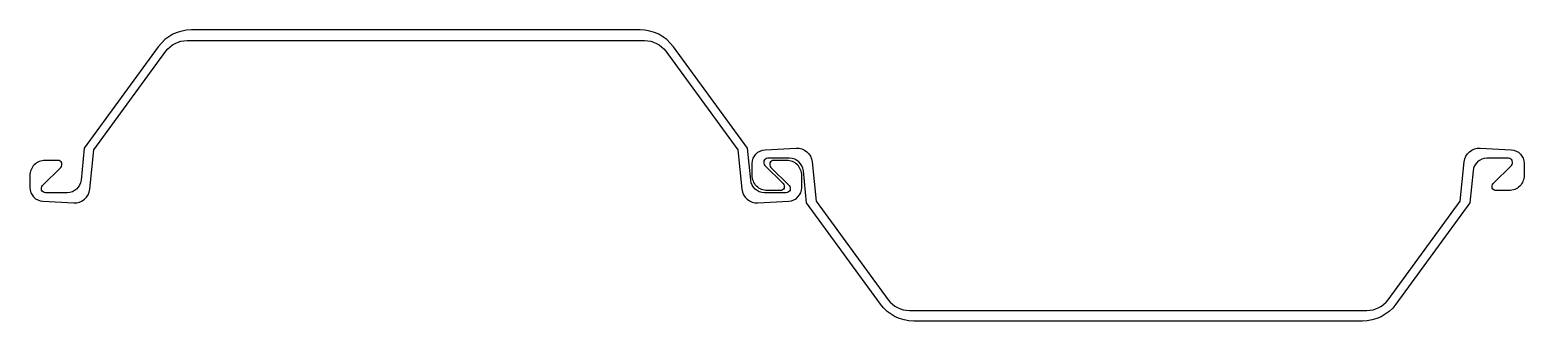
# Model space of a CAD drawing. Extents: x -0.7 to 42, y -4.2 to 4.2.
import ezdxf

# ---------------------------------------------------------------- set-up
doc = ezdxf.new("R2010")
doc.units = 0
doc.header["$MEASUREMENT"] = 0
doc.layers.get('0').update_dxf_attribs({"linetype": 'CONTINUOUS'})

msp = doc.modelspace()

# ---------------------------------------------------------------- linework, layer by layer
at = {"color": 0, "linetype": 'ByBlock'}
for points in [[(10.335, 3.866), (16.881, 3.866, -0.239149), (17.485, 3.56), (19.553, 0.735), (19.666, -0.395, 0.400421), (20.119, -0.785), (21.005, -0.738, 0.398942), (21.378, -0.345), (21.378, 0, 0.414214), (20.945, 0.433), (20.578, 0.433, 0.668179), (20.494, 0.231), (21.016, -0.29, -0.668179), (20.932, -0.492), (20.307, -0.492, -0.38518), (19.916, -0.137), (19.823, 0.787), (17.706, 3.688, 0.239543), (16.752, 4.173), (10.335, 4.173), (3.917, 4.173, 0.239543), (2.963, 3.688), (0.846, 0.787), (0.754, -0.137, -0.38518), (0.362, -0.492), (-0.263, -0.492, -0.668179), (-0.346, -0.29), (0.175, 0.231, 0.668179), (0.092, 0.433), (-0.276, 0.433, 0.414214), (-0.709, 0), (-0.709, -0.345, 0.398942), (-0.336, -0.738), (0.55, -0.785, 0.400421), (1.004, -0.395), (1.117, 0.735), (3.185, 3.56, -0.239149), (3.788, 3.866)], [(31.004, -4.173), (24.586, -4.173, -0.239543), (23.632, -3.688), (21.516, -0.787), (21.423, 0.137, 0.38518), (21.031, 0.492), (20.406, 0.492, 0.668179), (20.323, 0.29), (20.844, -0.231, -0.668179), (20.761, -0.433), (20.393, -0.433, -0.414214), (19.96, 0), (19.96, 0.345, -0.398942), (20.333, 0.738), (21.219, 0.785, -0.400421), (21.673, 0.395), (21.786, -0.735), (23.854, -3.56, 0.239149), (24.457, -3.866), (31.004, -3.866), (37.55, -3.866, 0.239149), (38.154, -3.56), (40.222, -0.735), (40.335, 0.395, -0.400421), (40.789, 0.785), (41.675, 0.738, -0.398942), (42.048, 0.345), (42.048, 0, -0.414214), (41.615, -0.433), (41.247, -0.433, -0.668179), (41.163, -0.231), (41.685, 0.29, 0.668179), (41.601, 0.492), (40.977, 0.492, 0.38518), (40.585, 0.137), (40.492, -0.787), (38.376, -3.688, -0.239543), (37.421, -4.173)]]:
    msp.add_lwpolyline(points, format="xyb", close=True, dxfattribs=at)

doc.saveas('drawing.dxf')
